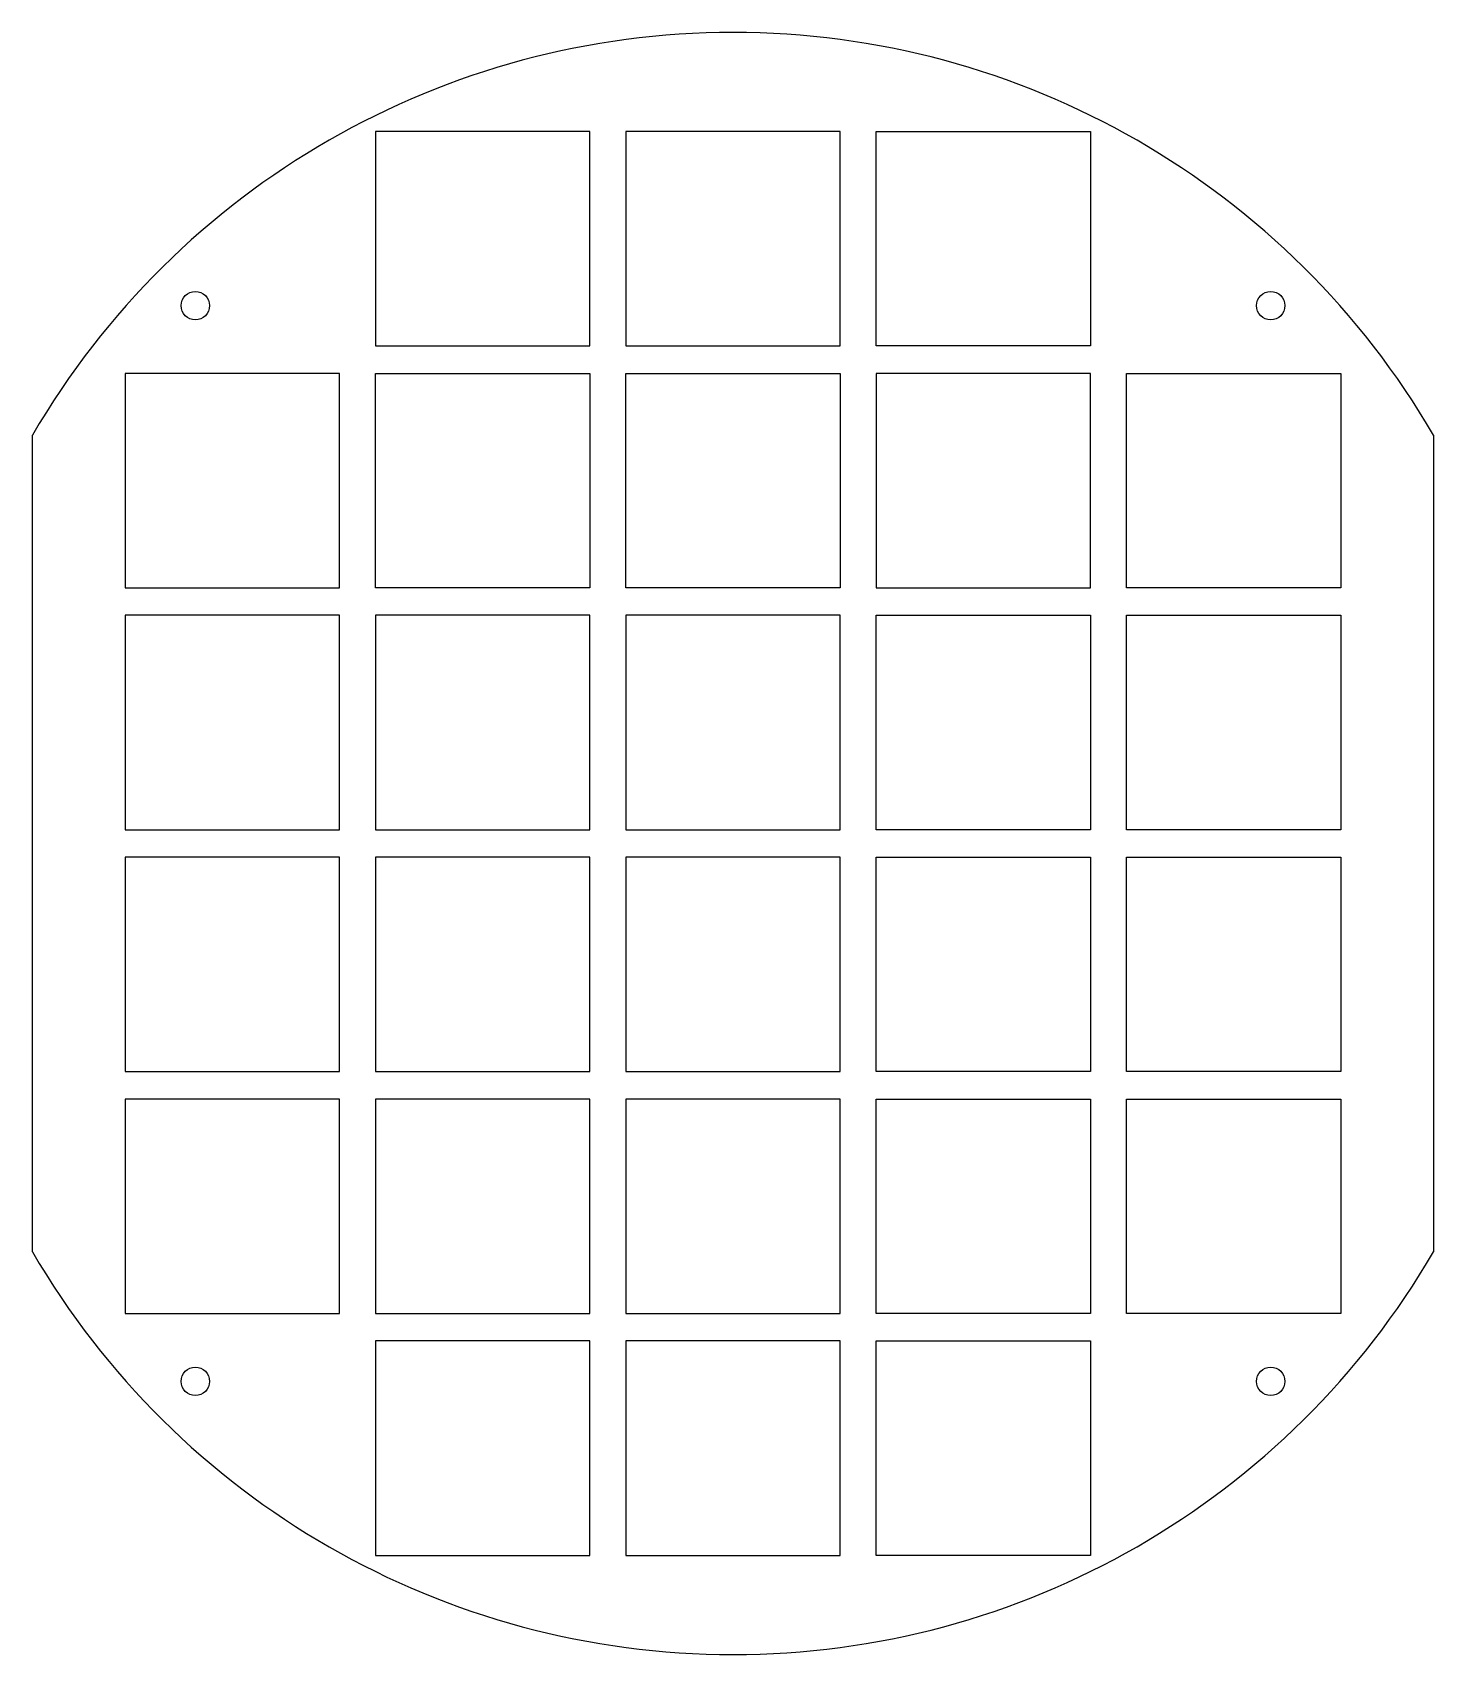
# Model space of a CAD drawing. Header units: millimetres. Extents: x 2227 to 2424, y 1499 to 1727.
import ezdxf

# ---------------------------------------------------------------- set-up
doc = ezdxf.new("R2010")
doc.units = ezdxf.units.MM
for name, color, linetype in [('holder_hole', 80, 'Continuous'), ('holder_outline', 1, 'Continuous'), ('holder_squares', 220, 'Continuous')]:
    doc.layers.add(name, color=color, linetype=linetype)

msp = doc.modelspace()

# ---------------------------------------------------------------- linework, layer by layer
at = {"layer": 'holder_hole'}
for centre in [(2249.42, 1688.11), (2400.62, 1688.11), (2249.42, 1536.91), (2400.62, 1536.91)]:
    msp.add_circle(centre, 2, dxfattribs=at)
at = {"layer": 'holder_outline'}
for p, q in [((2226.52, 1555.11), (2226.52, 1669.91)), ((2423.52, 1669.89), (2423.52, 1555.13))]:
    msp.add_line(p, q, dxfattribs=at)
for start, end in [(30.2232, 149.7686), (210.2314, 329.7768)]:
    msp.add_arc((2325.01, 1612.51), 114, start, end, dxfattribs=at)
at = {"layer": 'holder_squares'}
for points in [[(2274.75, 1682.44), (2304.9, 1682.44), (2304.9, 1712.59), (2274.75, 1712.59), (2274.75, 1682.44)], [(2309.94, 1682.44), (2340.09, 1682.44), (2340.09, 1712.59), (2309.94, 1712.59), (2309.94, 1682.44)], [(2375.29, 1682.44), (2345.14, 1682.44), (2345.14, 1712.59), (2375.29, 1712.59), (2375.29, 1682.44)], [(2239.55, 1648.44), (2269.7, 1648.44), (2269.7, 1678.59), (2239.55, 1678.59), (2239.55, 1648.44)], [(2304.9, 1648.44), (2274.75, 1648.44), (2274.75, 1678.59), (2304.9, 1678.59), (2304.9, 1648.44)], [(2340.09, 1648.44), (2309.94, 1648.44), (2309.94, 1678.59), (2340.09, 1678.59), (2340.09, 1648.44)], [(2345.14, 1648.44), (2375.29, 1648.44), (2375.29, 1678.59), (2345.14, 1678.59), (2345.14, 1648.44)], [(2410.49, 1648.44), (2380.34, 1648.44), (2380.34, 1678.59), (2410.49, 1678.59), (2410.49, 1648.44)], [(2239.55, 1614.44), (2269.7, 1614.44), (2269.7, 1644.59), (2239.55, 1644.59), (2239.55, 1614.44)], [(2274.75, 1614.44), (2304.9, 1614.44), (2304.9, 1644.59), (2274.75, 1644.59), (2274.75, 1614.44)], [(2309.94, 1614.44), (2340.09, 1614.44), (2340.09, 1644.59), (2309.94, 1644.59), (2309.94, 1614.44)], [(2375.29, 1614.44), (2345.14, 1614.44), (2345.14, 1644.59), (2375.29, 1644.59), (2375.29, 1614.44)], [(2410.49, 1614.44), (2380.34, 1614.44), (2380.34, 1644.59), (2410.49, 1644.59), (2410.49, 1614.44)], [(2239.55, 1580.44), (2269.7, 1580.44), (2269.7, 1610.59), (2239.55, 1610.59), (2239.55, 1580.44)], [(2274.75, 1580.44), (2304.9, 1580.44), (2304.9, 1610.59), (2274.75, 1610.59), (2274.75, 1580.44)], [(2309.94, 1580.44), (2340.09, 1580.44), (2340.09, 1610.59), (2309.94, 1610.59), (2309.94, 1580.44)], [(2375.29, 1580.44), (2345.14, 1580.44), (2345.14, 1610.59), (2375.29, 1610.59), (2375.29, 1580.44)], [(2410.49, 1580.44), (2380.34, 1580.44), (2380.34, 1610.59), (2410.49, 1610.59), (2410.49, 1580.44)], [(2239.55, 1546.44), (2269.7, 1546.44), (2269.7, 1576.59), (2239.55, 1576.59), (2239.55, 1546.44)], [(2274.75, 1546.44), (2304.9, 1546.44), (2304.9, 1576.59), (2274.75, 1576.59), (2274.75, 1546.44)], [(2309.94, 1546.44), (2340.09, 1546.44), (2340.09, 1576.59), (2309.94, 1576.59), (2309.94, 1546.44)], [(2375.29, 1546.44), (2345.14, 1546.44), (2345.14, 1576.59), (2375.29, 1576.59), (2375.29, 1546.44)], [(2410.49, 1546.44), (2380.34, 1546.44), (2380.34, 1576.59), (2410.49, 1576.59), (2410.49, 1546.44)], [(2274.75, 1512.44), (2304.9, 1512.44), (2304.9, 1542.59), (2274.75, 1542.59), (2274.75, 1512.44)], [(2309.94, 1512.44), (2340.09, 1512.44), (2340.09, 1542.59), (2309.94, 1542.59), (2309.94, 1512.44)], [(2375.29, 1512.44), (2345.14, 1512.44), (2345.14, 1542.59), (2375.29, 1542.59), (2375.29, 1512.44)]]:
    msp.add_lwpolyline(points, dxfattribs=at)

doc.saveas('drawing.dxf')
